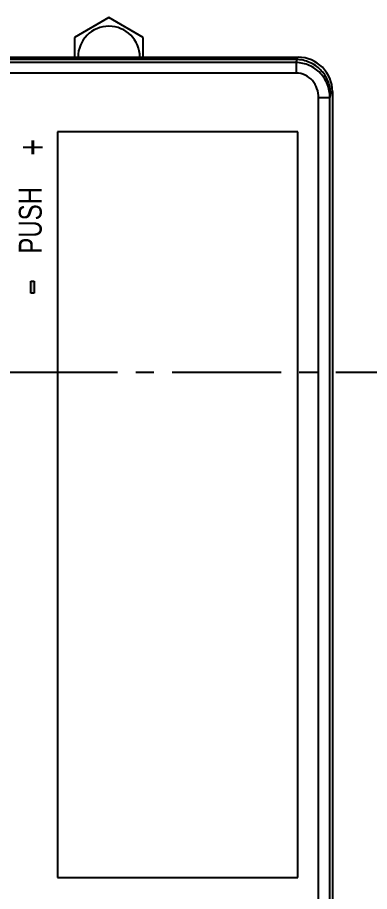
# Model space of a CAD drawing. Extents: x -329 to 5579, y -1942 to 3105.
# Drawn here: x 2156.1 to 2186.9, y -1545.8 to -1469.6 of the extents above; entities that cross this region are included whole.
import ezdxf

# ---------------------------------------------------------------- set-up
doc = ezdxf.new("R2010")
doc.units = 0
doc.linetypes.add('CENTER', pattern=[17.8, 10.75, -2.35, 2.35, -2.35])
doc.linetypes.add('CENTER2', pattern=[28.575, 19.05, -3.175, 3.175, -3.175])
doc.layers.get('0').update_dxf_attribs({"linetype": 'CONTINUOUS'})
for name, color, linetype in [('3', 112, 'CENTER'), ('PANEL_TOP400DXF_CONTINUOUS', 7, 'CONTINUOUS'), ('STAND-OFF-M3DXF_CONTINUOUS', 7, 'CONTINUOUS'), ('TOP_CASE-90ADXF_CONTINUOUS', 7, 'CONTINUOUS')]:
    doc.layers.add(name, color=color, linetype=linetype)
doc.styles.get("Standard").update_dxf_attribs({"font": 'gulim.ttc', "width": 0.8, "height": 2})

msp = doc.modelspace()

# ---------------------------------------------------------------- hatches: boundary and pattern name
h = msp.add_hatch(color=256)
h.dxf.hatch_style = 1
h.paths.add_polyline_path([(2157.586, -1493.643), (2157.586, -1492.581), (2157.296, -1492.581), (2157.296, -1493.643), (2157.296, -1493.643), (2157.586, -1493.643)], is_closed=False)

# ---------------------------------------------------------------- linework, layer by layer
for p, q in [((2157.296, -1493.643), (2157.296, -1492.581)), ((2157.296, -1492.581), (2157.586, -1492.581)), ((2157.586, -1492.581), (2157.586, -1493.643)), ((2157.586, -1493.643), (2157.296, -1493.643))]:
    msp.add_line(p, q)
at = {"layer": '3', "linetype": 'CENTER2', "ltscale": 0.5}
msp.add_line((2322.028, -1500.546), (1940.16, -1500.546), dxfattribs=at)
at = {"layer": 'PANEL_TOP400DXF_CONTINUOUS', "color": 7, "linetype": 'CONTINUOUS'}
msp.add_arc((2164.119, -1473.065), 2.7, 0, 180, dxfattribs=at)
at = {"layer": 'STAND-OFF-M3DXF_CONTINUOUS', "color": 7, "linetype": 'CONTINUOUS'}
for p, q in [((2164.119, -1469.601), (2161.119, -1471.333)), ((2167.119, -1471.333), (2164.119, -1469.601)), ((2161.119, -1471.333), (2161.119, -1473.065)), ((2167.119, -1473.065), (2167.119, -1471.333))]:
    msp.add_line(p, q, dxfattribs=at)
at = {"layer": 'TOP_CASE-90ADXF_CONTINUOUS', "color": 7, "linetype": 'CONTINUOUS'}
for p, q in [((2180.438, -1473.264), (2148.954, -1473.264)), ((2149.153, -1473.065), (2180.637, -1473.065)), ((2180.461, -1473.535), (2149.304, -1473.535)), ((2180.438, -1473.264), (2180.637, -1473.065)), ((2180.493, -1473.265), (2180.461, -1473.535)), ((2180.461, -1473.535), (2180.461, -1474.448)), ((2180.461, -1474.448), (2149.304, -1474.448)), ((2182.422, -1476.591), (2183.42, -1476.591)), ((2182.422, -1547.54), (2182.422, -1476.591)), ((2183.463, -1476.231), (2183.42, -1476.591)), ((2183.42, -1547.54), (2183.42, -1476.591)), ((2183.463, -1476.231), (2183.633, -1476.061)), ((2183.633, -1476.061), (2183.633, -1548.069)), ((2159.619, -1479.565), (2159.619, -1544.565)), ((2180.619, -1479.565), (2159.619, -1479.565)), ((2180.619, -1544.565), (2180.619, -1479.565)), ((2159.619, -1544.565), (2180.619, -1544.565))]:
    msp.add_line(p, q, dxfattribs=at)
for centre, major_axis, ratio, start_param, end_param in [((2180.028, -1476.669), (1.457, 3.18), 0.836259, 0.347356, 0.365906), ((2180.628, -1476.069), (2.127, 2.127), 0.997265, -0.784029, 0.784029)]:
    msp.add_ellipse(centre, major_axis=major_axis, ratio=ratio, start_param=start_param, end_param=end_param, dxfattribs=at)
for points, knots in [([(2183.42, -1476.591), (2183.417, -1476.201), (2183.267, -1475.415), (2182.626, -1474.403), (2181.645, -1473.706), (2180.853, -1473.537), (2180.461, -1473.535)], [0, 0, 0, 0, 0.24917, 0.498853, 0.749216, 1, 1, 1, 1]), ([(2183.463, -1476.231), (2183.458, -1475.852), (2183.297, -1475.085), (2182.64, -1474.109), (2181.661, -1473.442), (2180.881, -1473.273), (2180.493, -1473.265)], [0, 0, 0, 0, 0.246643, 0.495762, 0.747358, 1, 1, 1, 1]), ([(2182.422, -1476.591), (2182.422, -1476.323), (2182.331, -1475.784), (2181.922, -1475.073), (2181.269, -1474.57), (2180.728, -1474.448), (2180.461, -1474.448)], [0, 0, 0, 0, 0.250326, 0.50044, 0.750303, 1, 1, 1, 1])]:
    msp.add_open_spline(points, degree=3, knots=knots, dxfattribs=at)

# ---------------------------------------------------------------- texts
at = {"width": 0.8}
for s, height, p in [('+', 2.4, (2158.639, -1481.656)), ('PUSH', 2, (2158.249, -1490.193))]:
    msp.add_text(s, height=height, rotation=90, dxfattribs=at).set_placement(p)

doc.saveas('drawing.dxf')
